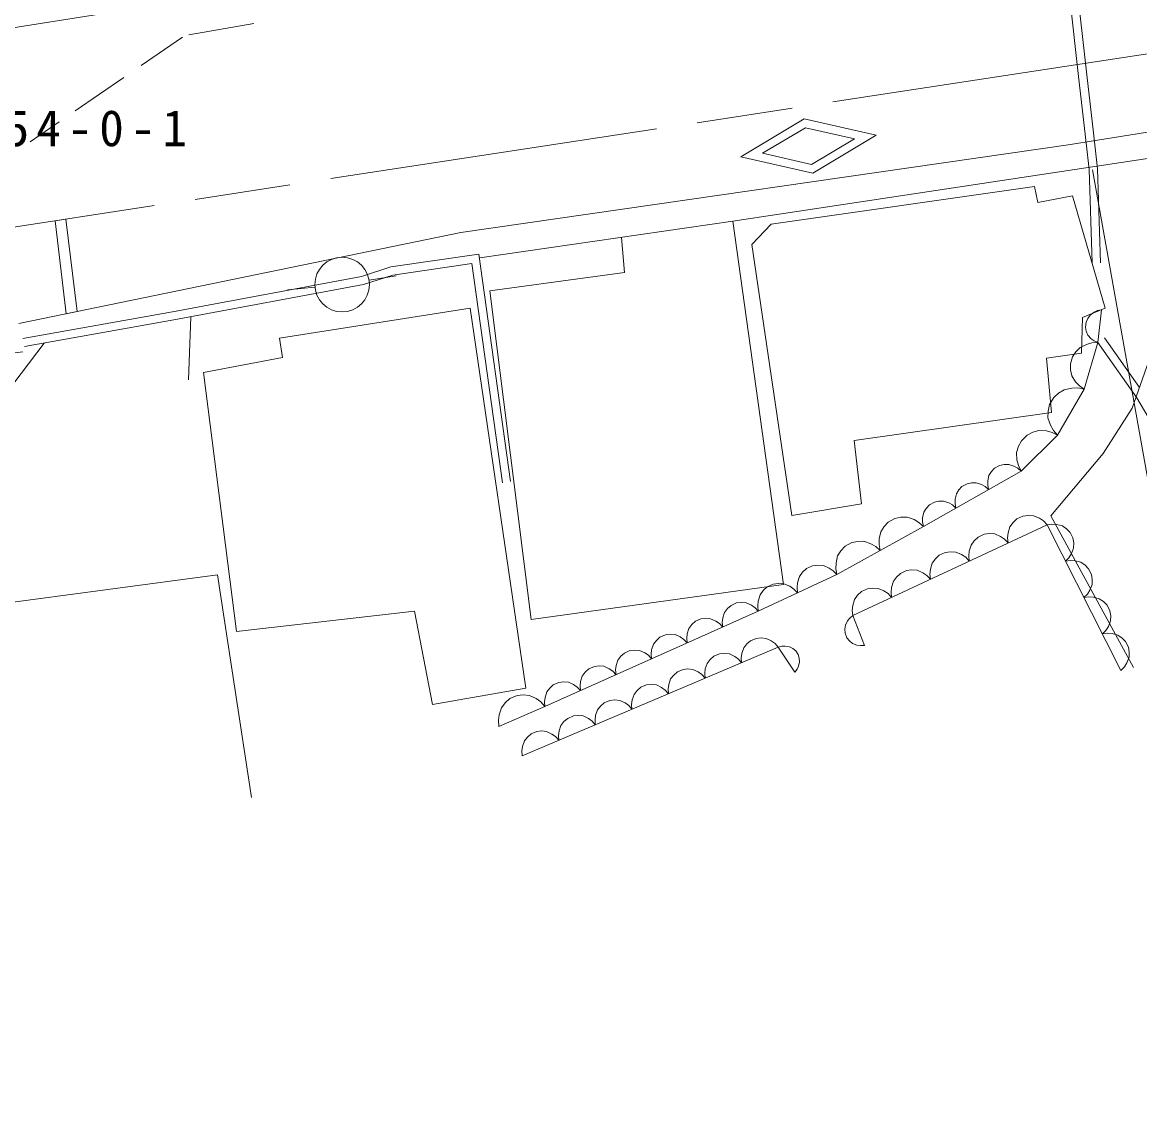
# Model space of a CAD drawing. Units: millimetres, scale not verified. Extents: x 40000 to 680000, y 20000 to 380000.
# Drawn here: x 298484 to 339186, y 245337 to 285136 of the extents above; entities that cross this region are included whole.
import ezdxf

# ---------------------------------------------------------------- set-up
doc = ezdxf.new("R2010")
doc.units = ezdxf.units.MM
doc.header["$LTSCALE"] = 1000
doc.linetypes.add('CHAIN', pattern=[18.5, 12, -1.5, 3.5, -1.5])
doc.layers.add('S-BGD', color=7, linetype='Continuous', lineweight=13)
doc.styles.add('ＭＳ ゴシック', font='')
doc.styles.get('ＭＳ ゴシック').set_extended_font_data('MS Gothic')

msp = doc.modelspace()

# ---------------------------------------------------------------- linework, layer by layer
at = {"layer": 'S-BGD'}
for p, q in [((294220, 284322), (326663, 289445)), ((336672, 280683), (388673, 289051)), ((336963, 283168), (336437, 287806)), ((337259, 283221), (336734, 287845)), ((304551, 284675), (306912, 285088)), ((302812, 283560), (304324, 284600)), ((300407, 281908), (302182, 283128)), ((337202, 281066), (336963, 283168)), ((337499, 281110), (337259, 283221)), ((298771, 280784), (299827, 281509)), ((324655, 280237), (326967, 281617)), ((325452, 280364), (327017, 281298)), ((326967, 281617), (329593, 281022)), ((327017, 281298), (328795, 280895)), ((328795, 280895), (327230, 279961)), ((329593, 281022), (327281, 279642)), ((337349, 279778), (337202, 281066)), ((337648, 279799), (337499, 281110)), ((314457, 277476), (336672, 280683)), ((339558, 280189), (324370, 277886)), ((327281, 279642), (324655, 280237)), ((327230, 279961), (325452, 280364)), ((337455, 276368), (337349, 279778)), ((337470, 279768), (343602, 245337)), ((337754, 276377), (337648, 279799)), ((335350, 279159), (325763, 277787)), ((335471, 278574), (335350, 279159)), ((336743, 278816), (335471, 278574)), ((337934, 274719), (336743, 278816)), ((299675, 277907), (300071, 277968)), ((300082, 274521), (299675, 277907)), ((300071, 277968), (300475, 274602)), ((324370, 277886), (315146, 276556)), ((324370, 277886), (326207, 264649)), ((325763, 277787), (325056, 277040)), ((298362, 274168), (314457, 277476)), ((320414, 276018), (320315, 277301)), ((325056, 277040), (326510, 267170)), ((315119, 276695), (311910, 276223)), ((316271, 268402), (315119, 276695)), ((311910, 276223), (310834, 275878)), ((314864, 276354), (311978, 275930)), ((315974, 268361), (314864, 276354)), ((315510, 275352), (320414, 276018)), ((310834, 275878), (303950, 274590)), ((310908, 275587), (304005, 274295)), ((311978, 275930), (310908, 275587)), ((311120, 275741), (312106, 275903)), ((309137, 275485), (308142, 275391)), ((317023, 263378), (315510, 275352)), ((303952, 274590), (298507, 273616)), ((300082, 274521), (300475, 274602)), ((304623, 274411), (304534, 272113)), ((314795, 274722), (307850, 273629)), ((316824, 260871), (314795, 274722)), ((337066, 273084), (337106, 274376)), ((337106, 274376), (337934, 274719)), ((337295, 274346), (337234, 274211)), ((337381, 274470), (337295, 274346)), ((337525, 274572), (337381, 274470)), ((337650, 274631), (337525, 274572)), ((337792, 274660), (337650, 274631)), ((337792, 274660), (337660, 273465)), ((304005, 274295), (298560, 273321)), ((337234, 274211), (337214, 274025)), ((337214, 274025), (337243, 273880)), ((307850, 273629), (307967, 272927)), ((337243, 273880), (337300, 273740)), ((337300, 273740), (337419, 273609)), ((337419, 273609), (337528, 273528)), ((337528, 273528), (337660, 273465)), ((339181, 271836), (337905, 273638)), ((299284, 273450), (293260, 265548)), ((298507, 273133), (295393, 272767)), ((336860, 273135), (336739, 272954)), ((337016, 273293), (336860, 273135)), ((337251, 273404), (337016, 273293)), ((337660, 273465), (337167, 271767)), ((337446, 273458), (337251, 273404)), ((337660, 273465), (337446, 273458)), ((339086, 271450), (337660, 273465)), ((307967, 272927), (305080, 272381)), ((335794, 272902), (337066, 273084)), ((335976, 270924), (335794, 272902)), ((336739, 272954), (336662, 272691)), ((339526, 272803), (338910, 271078)), ((305080, 272381), (306290, 262939)), ((336662, 272691), (336668, 272473)), ((336668, 272473), (336715, 272257)), ((336715, 272257), (336854, 272037)), ((336854, 272037), (336991, 271891)), ((336991, 271891), (337167, 271767)), ((336231, 271626), (336054, 271466)), ((337167, 271767), (336198, 270091)), ((336438, 271752), (336231, 271626)), ((336716, 271809), (336438, 271752)), ((336938, 271815), (336716, 271809)), ((337167, 271767), (336938, 271815)), ((335904, 271206), (335853, 270973)), ((336054, 271466), (335904, 271206)), ((338910, 271078), (337854, 269423)), ((341533, 267288), (339086, 271450)), ((328790, 269895), (335976, 270924)), ((335853, 270973), (335847, 270731)), ((335847, 270731), (335936, 270461)), ((335515, 270265), (335290, 270201)), ((335789, 270247), (335515, 270265)), ((335936, 270461), (336044, 270270)), ((336044, 270270), (336198, 270091)), ((329053, 267594), (328790, 269895)), ((334878, 269893), (334770, 269689)), ((336198, 270091), (334866, 268779)), ((335084, 270097), (334878, 269893)), ((335290, 270201), (335084, 270097)), ((335997, 270195), (335789, 270247)), ((336198, 270091), (335997, 270195)), ((334770, 269689), (334703, 269465)), ((334703, 269465), (334717, 269191)), ((334717, 269191), (334768, 268985)), ((337854, 269423), (335952, 267152)), ((334866, 268779), (331306, 266769)), ((333785, 268768), (333695, 268623)), ((333899, 268891), (333785, 268768)), ((334083, 268995), (333899, 268891)), ((334248, 269029), (334083, 268995)), ((334418, 269031), (334248, 269029)), ((334608, 268966), (334418, 269031)), ((334744, 268891), (334608, 268966)), ((334866, 268779), (334744, 268891)), ((334768, 268985), (334866, 268779)), ((332897, 268325), (332713, 268221)), ((333061, 268359), (332897, 268325)), ((333232, 268361), (333061, 268359)), ((333421, 268296), (333232, 268361)), ((333558, 268221), (333421, 268296)), ((333653, 268427), (333650, 268273)), ((333650, 268273), (333679, 268109)), ((333695, 268623), (333653, 268427)), ((332508, 267953), (332466, 267757)), ((332598, 268098), (332508, 267953)), ((332713, 268221), (332598, 268098)), ((333679, 268109), (333558, 268221)), ((326510, 267170), (329053, 267594)), ((331412, 267428), (331322, 267283)), ((331526, 267551), (331412, 267428)), ((331710, 267655), (331526, 267551)), ((331875, 267689), (331710, 267655)), ((332045, 267691), (331875, 267689)), ((332235, 267626), (332045, 267691)), ((332371, 267551), (332235, 267626)), ((332493, 267439), (332371, 267551)), ((332466, 267757), (332463, 267603)), ((332463, 267603), (332493, 267439)), ((330273, 267060), (330028, 266924)), ((330490, 267104), (330273, 267060)), ((330716, 267106), (330490, 267104)), ((330966, 267018), (330716, 267106)), ((331146, 266918), (330966, 267018)), ((331280, 267087), (331277, 266933)), ((331322, 267283), (331280, 267087)), ((334716, 267043), (334575, 266912)), ((334935, 267146), (334716, 267043)), ((335127, 267170), (334935, 267146)), ((335322, 267158), (335127, 267170)), ((335533, 267067), (335322, 267158)), ((335682, 266969), (335533, 267067)), ((338963, 261627), (335952, 267152)), ((331306, 266769), (328158, 265013)), ((335811, 266831), (328735, 263521)), ((329876, 266761), (329756, 266570)), ((330028, 266924), (329876, 266761)), ((331306, 266769), (331146, 266918)), ((331277, 266933), (331306, 266769)), ((334459, 266754), (334393, 266534)), ((334575, 266912), (334459, 266754)), ((335811, 266831), (335682, 266969)), ((335991, 266855), (335811, 266831)), ((338505, 261525), (335811, 266831)), ((336159, 266845), (335991, 266855)), ((336371, 266789), (336159, 266845)), ((336524, 266684), (336371, 266789)), ((336653, 266553), (336524, 266684)), ((328916, 266226), (328698, 266182)), ((329142, 266228), (328916, 266226)), ((329392, 266140), (329142, 266228)), ((329699, 266312), (329694, 266108)), ((329756, 266570), (329699, 266312)), ((333159, 266250), (333043, 266092)), ((333301, 266381), (333159, 266250)), ((333520, 266484), (333301, 266381)), ((333711, 266508), (333520, 266484)), ((333907, 266496), (333711, 266508)), ((334117, 266405), (333907, 266496)), ((334267, 266307), (334117, 266405)), ((334396, 266169), (334267, 266307)), ((334393, 266534), (334377, 266358)), ((334377, 266358), (334396, 266169)), ((336757, 266348), (336653, 266553)), ((336787, 266166), (336757, 266348)), ((328302, 265883), (328182, 265692)), ((328454, 266046), (328302, 265883)), ((328698, 266182), (328454, 266046)), ((329572, 266040), (329392, 266140)), ((329732, 265891), (329572, 266040)), ((329694, 266108), (329732, 265891)), ((332105, 265822), (331885, 265719)), ((332296, 265846), (332105, 265822)), ((332491, 265834), (332296, 265846)), ((332702, 265743), (332491, 265834)), ((332978, 265872), (332961, 265696)), ((333043, 266092), (332978, 265872)), ((336701, 265777), (336781, 265980)), ((336781, 265980), (336787, 266166)), ((328125, 265434), (328120, 265230)), ((328182, 265692), (328125, 265434)), ((331628, 265431), (331563, 265210)), ((331744, 265588), (331628, 265431)), ((331885, 265719), (331744, 265588)), ((332852, 265645), (332702, 265743)), ((332981, 265507), (332852, 265645)), ((332961, 265696), (332981, 265507)), ((336485, 265504), (336612, 265631)), ((336664, 265529), (336485, 265504)), ((336612, 265631), (336701, 265777)), ((336832, 265518), (336664, 265529)), ((337044, 265463), (336832, 265518)), ((337198, 265357), (337044, 265463)), ((295366, 263641), (305588, 265007)), ((305588, 265007), (306836, 256892)), ((328158, 265013), (325292, 263681)), ((326907, 265099), (326789, 264939)), ((327050, 265231), (326907, 265099)), ((327272, 265334), (327050, 265231)), ((327466, 265358), (327272, 265334)), ((327663, 265346), (327466, 265358)), ((327876, 265253), (327663, 265346)), ((328027, 265153), (327876, 265253)), ((328158, 265013), (328027, 265153)), ((328120, 265230), (328158, 265013)), ((330470, 265057), (330328, 264926)), ((330689, 265160), (330470, 265057)), ((330880, 265185), (330689, 265160)), ((331076, 265172), (330880, 265185)), ((331287, 265081), (331076, 265172)), ((331436, 264983), (331287, 265081)), ((331565, 264845), (331436, 264983)), ((331563, 265210), (331546, 265034)), ((331546, 265034), (331565, 264845)), ((337326, 265227), (337198, 265357)), ((337431, 265021), (337326, 265227)), ((337460, 264840), (337431, 265021)), ((326207, 264649), (317023, 263378)), ((325617, 264565), (325474, 264433)), ((325839, 264668), (325617, 264565)), ((326033, 264692), (325839, 264668)), ((326230, 264680), (326033, 264692)), ((326443, 264587), (326230, 264680)), ((326594, 264487), (326443, 264587)), ((326723, 264717), (326705, 264539)), ((326789, 264939), (326723, 264717)), ((330213, 264769), (330147, 264548)), ((330328, 264926), (330213, 264769)), ((337374, 264450), (337455, 264654)), ((337455, 264654), (337460, 264840)), ((325356, 264273), (325290, 264051)), ((325474, 264433), (325356, 264273)), ((326725, 264347), (326594, 264487)), ((326705, 264539), (326725, 264347)), ((328913, 264264), (328797, 264107)), ((329055, 264395), (328913, 264264)), ((329274, 264498), (329055, 264395)), ((329465, 264523), (329274, 264498)), ((329661, 264510), (329465, 264523)), ((329871, 264419), (329661, 264510)), ((330021, 264321), (329871, 264419)), ((330150, 264183), (330021, 264321)), ((330147, 264548), (330130, 264372)), ((330130, 264372), (330150, 264183)), ((337158, 264178), (337285, 264305)), ((337338, 264202), (337158, 264178)), ((337285, 264305), (337374, 264450)), ((337506, 264192), (337338, 264202)), ((337717, 264136), (337506, 264192)), ((324170, 263774), (324062, 263633)), ((324301, 263891), (324170, 263774)), ((324501, 263981), (324301, 263891)), ((324675, 264000), (324501, 263981)), ((324852, 263986), (324675, 264000)), ((325042, 263900), (324852, 263986)), ((325176, 263808), (325042, 263900)), ((325292, 263681), (325176, 263808)), ((325290, 264051), (325272, 263873)), ((325272, 263873), (325292, 263681)), ((328732, 263887), (328715, 263710)), ((328797, 264107), (328732, 263887)), ((337871, 264031), (337717, 264136)), ((338000, 263900), (337871, 264031)), ((338104, 263694), (338000, 263900)), ((306290, 262939), (312766, 263680)), ((312766, 263680), (313430, 260286)), ((325292, 263681), (317521, 260210)), ((323206, 263402), (323005, 263312)), ((323380, 263422), (323206, 263402)), ((323557, 263407), (323380, 263422)), ((323747, 263321), (323557, 263407)), ((324000, 263434), (323982, 263275)), ((324062, 263633), (324000, 263434)), ((328625, 263432), (328544, 263325)), ((328735, 263521), (328625, 263432)), ((328715, 263710), (328735, 263521)), ((328735, 263521), (329157, 262430)), ((338134, 263513), (338104, 263694)), ((338128, 263327), (338134, 263513)), ((322767, 263055), (322705, 262856)), ((322875, 263196), (322767, 263055)), ((323005, 263312), (322875, 263196)), ((323881, 263230), (323747, 263321)), ((323996, 263103), (323881, 263230)), ((323982, 263275), (323996, 263103)), ((328465, 263172), (328446, 263027)), ((328446, 263027), (328455, 262883)), ((328544, 263325), (328465, 263172)), ((337832, 262851), (337959, 262978)), ((337959, 262978), (338048, 263124)), ((338048, 263124), (338128, 263327)), ((321580, 262617), (321472, 262476)), ((321710, 262734), (321580, 262617)), ((321911, 262823), (321710, 262734)), ((322085, 262843), (321911, 262823)), ((322262, 262829), (322085, 262843)), ((322452, 262743), (322262, 262829)), ((322586, 262651), (322452, 262743)), ((322701, 262524), (322586, 262651)), ((322705, 262856), (322687, 262696)), ((322687, 262696), (322701, 262524)), ((325012, 262602), (324876, 262486)), ((325218, 262690), (325012, 262602)), ((325396, 262706), (325218, 262690)), ((325576, 262689), (325396, 262706)), ((325768, 262597), (325576, 262689)), ((325903, 262501), (325768, 262597)), ((328455, 262883), (328520, 262713)), ((328520, 262713), (328611, 262601)), ((328611, 262601), (328723, 262506)), ((338011, 262876), (337832, 262851)), ((338179, 262865), (338011, 262876)), ((338391, 262810), (338179, 262865)), ((338544, 262704), (338391, 262810)), ((338673, 262574), (338544, 262704)), ((338778, 262368), (338673, 262574)), ((326018, 262369), (316693, 258413)), ((320415, 262155), (320285, 262039)), ((320616, 262245), (320415, 262155)), ((320790, 262264), (320616, 262245)), ((320967, 262250), (320790, 262264)), ((321157, 262164), (320967, 262250)), ((321291, 262073), (321157, 262164)), ((321409, 262277), (321391, 262117)), ((321472, 262476), (321409, 262277)), ((323886, 262125), (323679, 262037)), ((324064, 262141), (323886, 262125)), ((324244, 262124), (324064, 262141)), ((324436, 262032), (324244, 262124)), ((324696, 262142), (324674, 261980)), ((324764, 262344), (324696, 262142)), ((324876, 262486), (324764, 262344)), ((326018, 262369), (325903, 262501)), ((326147, 262403), (326018, 262369)), ((326624, 261461), (326018, 262369)), ((326270, 262409), (326147, 262403)), ((326429, 262387), (326270, 262409)), ((326550, 262324), (326429, 262387)), ((326656, 262240), (326550, 262324)), ((326749, 262099), (326656, 262240)), ((328723, 262506), (328884, 262446)), ((328884, 262446), (329015, 262425)), ((329015, 262425), (329157, 262430)), ((338807, 262187), (338778, 262368)), ((338801, 262001), (338807, 262187)), ((320177, 261897), (320114, 261698)), ((320285, 262039), (320177, 261897)), ((321406, 261945), (321291, 262073)), ((321391, 262117), (321406, 261945)), ((323431, 261779), (323364, 261577)), ((323544, 261921), (323431, 261779)), ((323679, 262037), (323544, 261921)), ((324571, 261936), (324436, 262032)), ((324686, 261804), (324571, 261936)), ((324674, 261980), (324686, 261804)), ((326786, 261970), (326749, 262099)), ((326758, 261678), (326799, 261833)), ((326799, 261833), (326786, 261970)), ((338632, 261652), (338721, 261797)), ((338721, 261797), (338801, 262001)), ((318882, 261319), (318819, 261120)), ((318990, 261460), (318882, 261319)), ((319120, 261577), (318990, 261460)), ((319321, 261666), (319120, 261577)), ((319495, 261686), (319321, 261666)), ((319672, 261672), (319495, 261686)), ((319862, 261586), (319672, 261672)), ((319996, 261494), (319862, 261586)), ((320111, 261367), (319996, 261494)), ((320114, 261698), (320096, 261539)), ((320096, 261539), (320111, 261367)), ((322212, 261356), (322099, 261214)), ((322347, 261472), (322212, 261356)), ((322554, 261560), (322347, 261472)), ((322731, 261576), (322554, 261560)), ((322912, 261558), (322731, 261576)), ((323104, 261467), (322912, 261558)), ((323239, 261371), (323104, 261467)), ((323354, 261239), (323239, 261371)), ((323364, 261577), (323342, 261415)), ((323342, 261415), (323354, 261239)), ((326624, 261461), (326705, 261565)), ((326705, 261565), (326758, 261678)), ((338505, 261525), (338632, 261652)), ((317825, 260998), (317694, 260881)), ((318026, 261088), (317825, 260998)), ((318200, 261107), (318026, 261088)), ((318377, 261093), (318200, 261107)), ((318567, 261007), (318377, 261093)), ((318701, 260915), (318567, 261007)), ((318816, 260788), (318701, 260915)), ((318819, 261120), (318801, 260960)), ((318801, 260960), (318816, 260788)), ((321015, 260907), (320880, 260791)), ((321222, 260995), (321015, 260907)), ((321399, 261011), (321222, 260995)), ((321580, 260993), (321399, 261011)), ((321772, 260902), (321580, 260993)), ((321907, 260806), (321772, 260902)), ((322032, 261012), (322010, 260850)), ((322099, 261214), (322032, 261012)), ((313430, 260286), (316824, 260871)), ((316248, 260494), (316078, 260345)), ((316508, 260606), (316248, 260494)), ((316732, 260629), (316508, 260606)), ((316960, 260608), (316732, 260629)), ((317203, 260495), (316960, 260608)), ((317374, 260375), (317203, 260495)), ((317524, 260541), (317506, 260382)), ((317587, 260740), (317524, 260541)), ((317694, 260881), (317587, 260740)), ((320767, 260648), (320699, 260447)), ((320880, 260791), (320767, 260648)), ((322022, 260674), (321907, 260806)), ((322010, 260850), (322022, 260674)), ((317521, 260210), (315845, 259483)), ((315938, 260165), (315854, 259910)), ((316078, 260345), (315938, 260165)), ((317521, 260210), (317374, 260375)), ((317506, 260382), (317521, 260210)), ((319548, 260225), (319435, 260083)), ((319683, 260342), (319548, 260225)), ((319889, 260429), (319683, 260342)), ((320067, 260446), (319889, 260429)), ((320248, 260428), (320067, 260446)), ((320440, 260337), (320248, 260428)), ((320575, 260241), (320440, 260337)), ((320690, 260109), (320575, 260241)), ((320699, 260447), (320678, 260284)), ((320678, 260284), (320690, 260109)), ((315854, 259910), (315829, 259705)), ((315829, 259705), (315845, 259483)), ((318351, 259777), (318215, 259660)), ((318557, 259864), (318351, 259777)), ((318735, 259881), (318557, 259864)), ((318915, 259863), (318735, 259881)), ((319107, 259771), (318915, 259863)), ((319242, 259676), (319107, 259771)), ((319367, 259882), (319346, 259719)), ((319346, 259719), (319357, 259544)), ((319435, 260083), (319367, 259882)), ((317225, 259299), (317019, 259211)), ((317403, 259316), (317225, 259299)), ((317583, 259298), (317403, 259316)), ((317775, 259206), (317583, 259298)), ((318035, 259317), (318014, 259154)), ((318103, 259518), (318035, 259317)), ((318215, 259660), (318103, 259518)), ((319357, 259544), (319242, 259676)), ((316771, 258953), (316703, 258751)), ((316883, 259095), (316771, 258953)), ((317019, 259211), (316883, 259095)), ((317910, 259110), (317775, 259206)), ((318025, 258978), (317910, 259110)), ((318014, 259154), (318025, 258978)), ((316703, 258751), (316681, 258589)), ((316681, 258589), (316693, 258413))]:
    msp.add_line(p, q, dxfattribs=at)
at = {"layer": 'S-BGD', "linetype": 'CHAIN'}
msp.add_line((291429, 276648), (361165, 287298), dxfattribs=at)
at = {"layer": 'S-BGD'}
msp.add_circle((310133, 275580), 995, dxfattribs=at)

# ---------------------------------------------------------------- texts
at = {"layer": 'S-BGD', "insert": (293239, 280602), "char_height": 1320, "attachment_point": 7, "style": 'ＭＳ ゴシック'}
msp.add_mtext('\\T1.28;187-54-0-1', dxfattribs=at)

doc.saveas('drawing.dxf')
